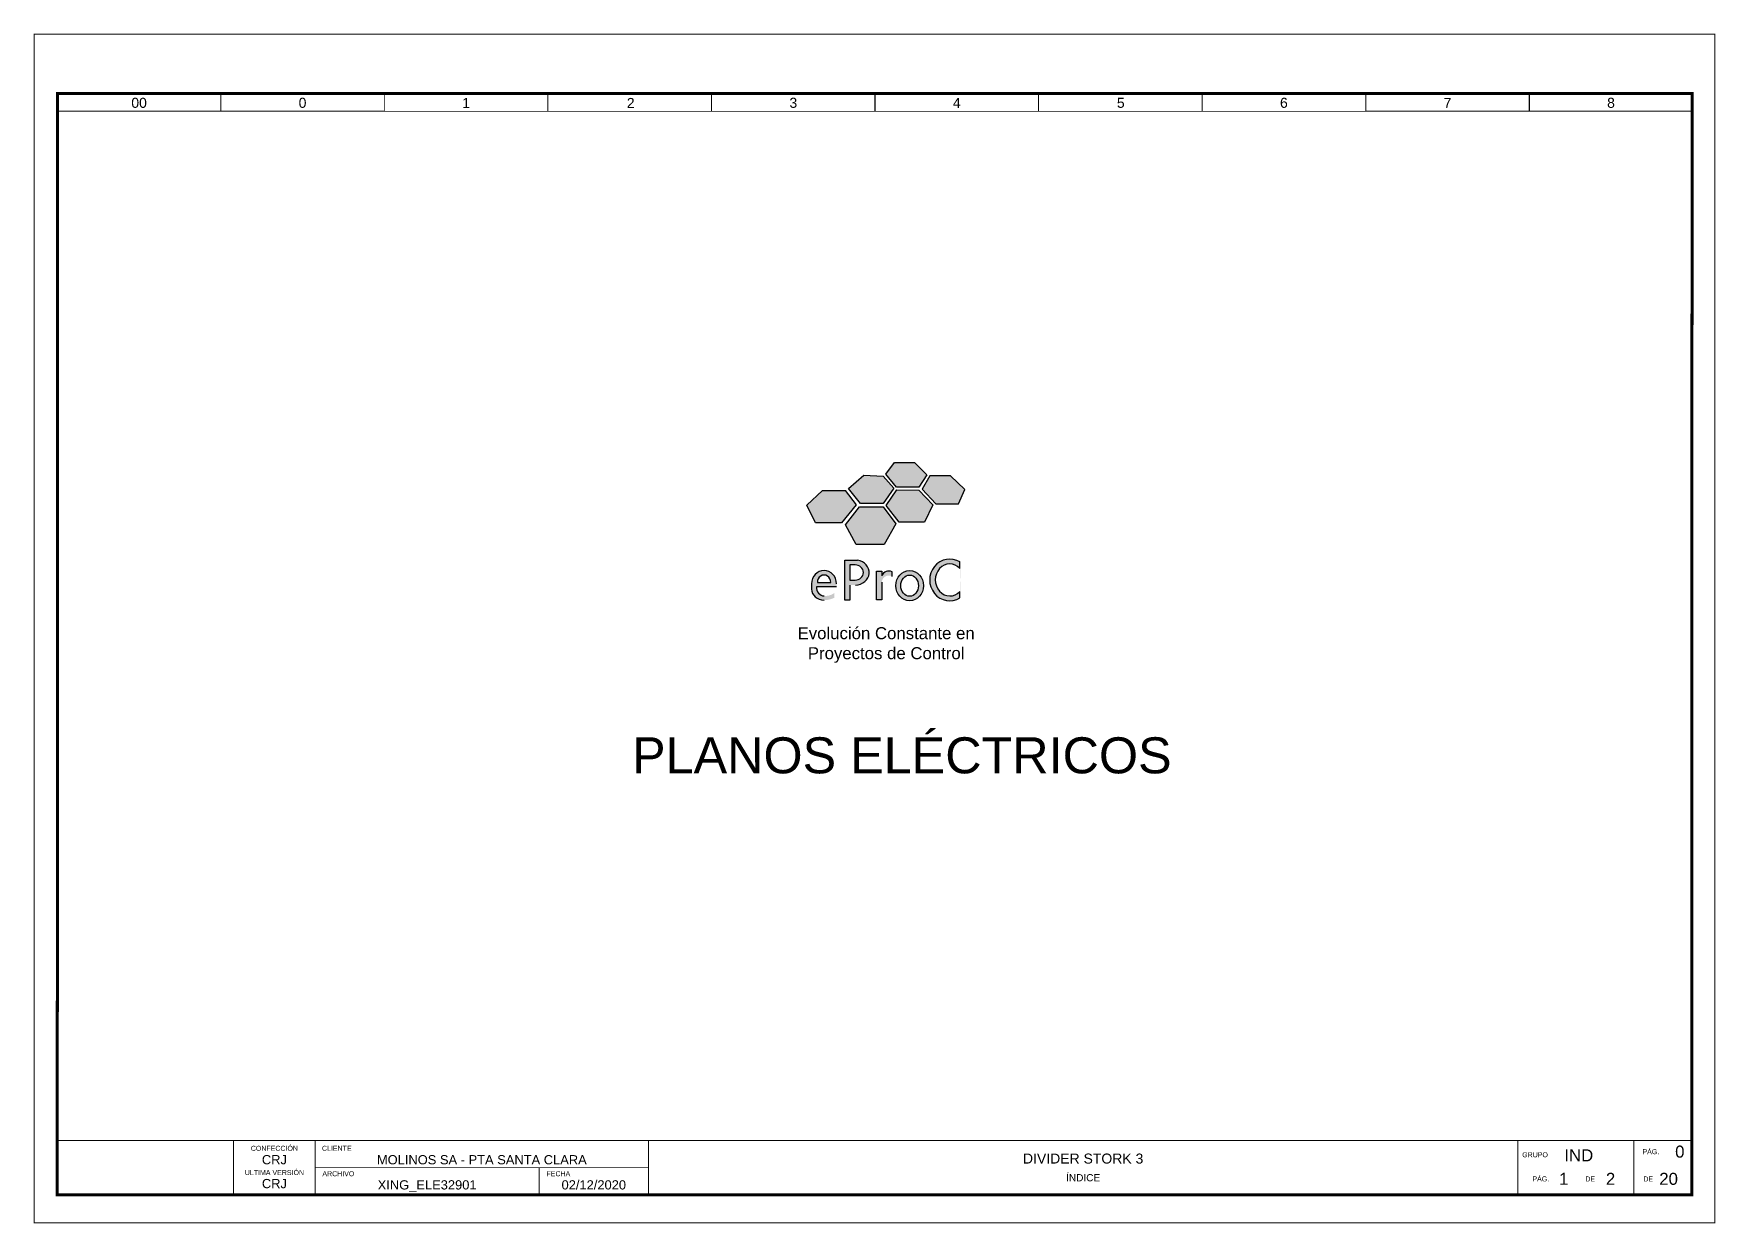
# Model space of a CAD drawing. Header units: millimetres. Extents: x 0 to 420, y 0 to 297.
import ezdxf
from ezdxf.enums import TextEntityAlignment as Align

# ---------------------------------------------------------------- set-up
doc = ezdxf.new("R2010")
doc.units = ezdxf.units.MM
for name, color, linetype, lineweight in [('eProC - L2', 41, 'Continuous', 20), ('Rótulo eProC', 222, 'Continuous', 25), ('Textos eProC', 41, 'Continuous', 25)]:
    doc.layers.add(name, color=color, linetype=linetype, lineweight=lineweight)
doc.styles.get("Standard").update_dxf_attribs({"font": 'arial.ttf'})
picture_1 = doc.add_image_def('image1.jpg', size_in_pixel=(564, 174))

# ---------------------------------------------------------------- blocks, each defined once
blk = doc.blocks.new('eproc_rotulo_005')
at = {"layer": 'eProC - L2', "color": 0, "lineweight": 5, "const_width": 0.233}
for points in [[(0.1164991668301809, 297.1165000377387), (420.1164991668301, 297.1165000377387), (420.1164991668301, 0.1165000377385468), (0.1164991668301809, 0.1165000377387742), (0.1164991668301809, 297.1165000377387)], [(5.89999916682973, 20.71550003773882), (414.3687038420038, 20.70007243657127)], [(49.97951640820956, 7.11650003773866), (49.97951640820956, 20.71550003773882)], [(70.34830716191168, 7.11650003773866), (70.34830716191168, 20.71550003773882)], [(153.6416710986651, 7.039123210224716), (153.6416710986651, 20.63812321022488)], [(70.34830716191168, 13.91600003773874), (153.6416710986651, 13.91600003773874)], [(126.2998936195186, 7.11650003773866), (126.2998936195186, 13.91600003773874)]]:
    blk.add_lwpolyline(points, dxfattribs=at)
at = {"layer": 'eProC - L2', "color": 0}
blk.add_lwpolyline([(420.1164991668301, 0.1165000377386605), (420.1164991668301, 297.1165000377387), (0.1164991668301241, 297.1165000377388), (0.1164991668301809, 0.1165000377386605), (420.1164991668301, 0.1165000377386605)], dxfattribs=at)
at = {"layer": 'eProC - L2', "color": 0, "lineweight": 40, "const_width": 0.75}
blk.add_lwpolyline([(5.915957905366824, 7.12777682793832), (414.3669991668302, 7.105223247539001), (414.4014991668304, 282.2440322708345), (5.95045790536706, 282.2665858512338)], close=True, dxfattribs=at)
at = {"layer": 'eProC - L2', "color": 0, "lineweight": 5, "const_width": 0.233}
for points in [[(46.79555790536713, 277.8324874552806), (5.899999166829843, 277.8324874552806), (5.89999916682973, 282.2665858512338), (46.79555790536701, 282.2665858512338)], [(87.64065790536708, 277.8324874552816), (46.7450991668298, 277.8324874552816), (46.74509916682968, 282.2665858512348), (87.64065790536696, 282.2665858512348)], [(128.5362166439044, 277.8279767396564), (87.64065790536708, 277.8279767396564), (87.64065790536696, 282.2620751356096), (128.5362166439043, 282.2620751356096)], [(169.3813166439043, 277.8279767396574), (128.485757905367, 277.8279767396574), (128.4857579053669, 282.2620751356106), (169.3813166439042, 282.2620751356106)], [(210.2768753824416, 277.8234632378348), (169.3813166439043, 277.8234632378348), (169.3813166439042, 282.257561633788), (210.2768753824415, 282.257561633788)], [(251.1219753824415, 277.8234632378358), (210.2264166439043, 277.8234632378358), (210.2264166439041, 282.2575616337891), (251.1219753824414, 282.2575616337891)], [(292.0175341209788, 277.8189497360132), (251.1219753824415, 277.8189497360132), (251.1219753824414, 282.2530481319665), (292.0175341209787, 282.2530481319665)], [(332.8626341209788, 277.8189497360142), (291.9670753824415, 277.8189497360142), (291.9670753824414, 282.2530481319675), (332.8626341209787, 282.2530481319675)], [(373.758192859516, 277.8324874552889), (332.8626341209788, 277.8324874552889), (332.8626341209787, 282.2665858512422), (373.7581928595159, 282.2665858512422)], [(414.603292859516, 277.8324874552899), (373.7077341209787, 277.8324874552899), (373.7077341209786, 282.2665858512432), (414.6032928595159, 282.2665858512432)]]:
    blk.add_lwpolyline(points, close=True, dxfattribs=at)
at = {"layer": 'eProC - L2', "color": 0, "lineweight": 0, "const_width": 0.233}
for points in [[(370.8652160484729, 7.102167835804716), (370.8652160484729, 20.70116783580487)], [(399.8675412441601, 7.101072436571114), (399.8675412441601, 20.70007243657127)]]:
    blk.add_lwpolyline(points, dxfattribs=at)
at = {"layer": 'eProC - L2', "color": 0, "lineweight": 20, "char_height": 2.5, "attachment_point": 8}
for s, insert in [('{\\fArial|b0|i0|c0|p18;00}', (26.34777853609848, 278.6647381057002)), ('{\\fArial|b0|i0|c0|p18;0}', (67.19287853609843, 278.6647381056982)), ('{\\fArial|b0|i0|c0|p18;1}', (108.0884372746357, 278.6647381056997)), ('{\\fArial|b0|i0|c0|p18;2}', (149.1967501733052, 278.6647381056997)), ('{\\fArial|b0|i0|c0|p18;3}', (189.829096013173, 278.6647381056997)), ('{\\fArial|b0|i0|c0|p18;4}', (230.6741960131729, 278.6647381056997)), ('{\\fArial|b0|i0|c0|p18;5}', (271.6634308737157, 278.6647381056997)), ('{\\fArial|b0|i0|c0|p18;6}', (312.4148547517102, 278.6647381056997)), ('{\\fArial|b0|i0|c0|p18;7}', (353.3104134902474, 278.6647381056997)), ('{\\fArial|b0|i0|c0|p18;8}', (394.1555134902474, 278.6647381056997))]:
    blk.add_mtext(s, dxfattribs=dict(at, insert=insert))
at = {"layer": 'eProC - L2', "color": 0, "char_height": 1.255239842187869}
for s, insert, attachment_point in [('{\\fArial|b0|i0|c0|p18;CONFECCIÓN }', (60.16391178506062, 18.10674615621883), 8), ('{\\fArial|b0|i0|c0|p18;CLIENTE}', (72.05314470782928, 18.10674615621883), 7), ('{\\fArial|b0|i0|c0|p18;GRUPO}', (371.9596349009919, 16.48744610283847), 7), ('{\\fArial|b0|i0|c0|p18;PÁG.}', (402.0120844385768, 17.263127388485), 7), ('{\\fArial|b0|i0|c0|p18;ULTIMA VERSIÓN}', (60.16391178506062, 12.04963585305268), 8), ('{\\fArial|b0|i0|c0|p18;ARCHIVO}', (72.15093261774796, 11.75912032548149), 7), ('{\\fArial|b0|i0|c0|p18;FECHA}', (128.1547572851328, 11.75912032548149), 7), ('{\\fArial|b0|i0|c0|p18;PÁG.}', (374.5091834113931, 10.46472278771852), 7), ('{\\fArial|b0|i0|c0|p18;DE}', (387.7421692932488, 10.46362738848492), 7), ('{\\fArial|b0|i0|c0|p18;DE}', (402.2433318910924, 10.46362738848492), 7)]:
    blk.add_mtext(s, dxfattribs=dict(at, insert=insert, attachment_point=attachment_point))
at = {"layer": 'eProC - L2', "color": 0}
for tag, height, p in [('CONF', 2.305149634601388, (60.16391178506062, 14.76049433195612)), ('CLIENTE1', 2.305149634601388, (111.9949891302884, 14.74242524704823)), ('DESC', 2.5, (262.253443573569, 14.93772047175389)), ('ULT', 2.305149634601388, (60.16391178506062, 8.785135393074142)), ('ARCH', 2.305149634601388, (98.32410039071515, 8.464142922113751)), ('DESC_2', 1.8, (262.2530609344938, 10.50718414232279))]:
    blk.add_attdef(tag, text='', height=height, dxfattribs=at).set_placement(p, align=Align.CENTER)
for tag, p in [('GR_01', (386.1105931390601, 16.99660426579702)), ('PGRAL', (411.3513997912081, 17.92485609360173)), ('PG_01', (382.3490745955208, 11.12645149283525)), ('PT', (394.0459439956215, 11.12535609360165)), ('PAGT', (408.5471065934651, 11.12535609360165))]:
    blk.add_attdef(tag, text='', height=3, dxfattribs=at).set_placement(p, align=Align.MIDDLE_CENTER)
blk.add_attdef('FECHA1', text='', height=2.305149634601388, dxfattribs=at).set_placement((139.9435826592547, 7.797555306189793), align=Align.BOTTOM_CENTER)
at = {"layer": 'eProC - L2', "color": 0, "flags": 9}
blk.add_attdef('WD_TB', (0.1164991668301809, 0.1165000377386605), '', height=2.5, dxfattribs=at)
at = {"layer": 'eProC - L2', "color": 0}
image = blk.add_image(picture_1, insert=(5.89999916682973, 7.11650003773866), size_in_units=(44.07951724137983, 13.599000000000162), dxfattribs=at)
image.dxf.flags = 7

msp = doc.modelspace()

# ---------------------------------------------------------------- hatches: boundary and pattern name
at = {"layer": 'Rótulo eProC', "true_color": 0x00478f}
h = msp.add_hatch(color=154, dxfattribs=at)
h.dxf.hatch_style = 1
h.paths.add_polyline_path([(215.6520662292262, 183.8944036900674), (221.2069636131384, 183.8944036900674), (223.1825160317733, 187.0402903996936), (220.1054580188686, 190.0971374941408), (215.1335821842588, 190.0971374941408), (212.9278616424019, 187.1981951323677)])
at = {"layer": 'Rótulo eProC', "true_color": 0x007aa3}
h = msp.add_hatch(color=144, dxfattribs=at)
h.dxf.hatch_style = 1
h.paths.add_polyline_path([(206.5842561608717, 179.8595552385367), (212.2487259317552, 179.8595552385367), (214.9545199020324, 183.6730071634946), (212.2684351490209, 186.7009980180054), (207.4519664040056, 186.9326289985555), (203.6002930626421, 183.5972442417996)])
at = {"layer": 'Rótulo eProC', "true_color": 0x7abdff}
h = msp.add_hatch(color=151, dxfattribs=at)
h.dxf.hatch_style = 1
h.paths.add_polyline_path([(223.9708581600974, 186.7630634680598), (221.9988296715931, 183.4108206983154), (225.4813462451314, 179.7233521728239), (231.1037265959169, 179.7233521728239), (232.656174240976, 183.3270145954638), (229.0897414987505, 186.721160416634)])
at = {"layer": 'Rótulo eProC', "true_color": 0x008585}
h = msp.add_hatch(color=136, dxfattribs=at)
h.dxf.hatch_style = 1
h.paths.add_polyline_path([(197.1245490552958, 183.1031552395624), (193.2142556969613, 179.4356945136959), (195.3768125217614, 174.9804806191249), (201.8883034652447, 174.9804806191249), (205.5114053719974, 179.4896428439414), (202.8019987810696, 183.1031552395624)])
at = {"layer": 'Rótulo eProC', "true_color": 0x26ab93}
h = msp.add_hatch(color=134, dxfattribs=at)
h.dxf.hatch_style = 1
h.paths.add_polyline_path([(224.7069286581466, 179.4777225886636), (221.1975900770451, 183.1932703260635), (215.7093020558843, 183.245972453912), (213.0180494622875, 179.3401536743703), (216.2635241828923, 175.1502814089716), (222.6489357534558, 175.1502814089716)])
at = {"layer": 'Rótulo eProC', "true_color": 0x000042}
h = msp.add_hatch(color=178, dxfattribs=at)
h.dxf.hatch_style = 1
h.paths.add_polyline_path([(205.5732630366676, 169.6357726243449), (212.5708733535796, 169.6357726243449), (215.4825309540886, 174.7950169337972), (212.3042263556365, 179.0094166670577), (206.4016610944202, 179.0094166670577), (202.8460244463461, 174.4751542859002)])
at = {"layer": 'Rótulo eProC', "true_color": 0x008585}
h = msp.add_hatch(color=136, dxfattribs=at)
h.dxf.hatch_style = 1
edge = h.paths.add_edge_path()
edge.add_ellipse((197.5143358663502, 159.7967331542958), major_axis=(0, 3.322620256489412), ratio=0.9394639537380453, start_angle=270, end_angle=450)
edge.add_line((194.3928539034189, 159.7967331542958), (194.3928539034189, 158.4399682736311))
edge.add_ellipse((197.5143358663502, 158.4399682736301), major_axis=(-3.121481962931661, 0), ratio=0.8765219452336325, start_angle=0, end_angle=90.00000003045925)
edge.add_arc((197.5405039511281, 161.4807343419042), 5.776872778849362, 269.7404606462861, 295.7776069626328)
edge.add_line((200.0527457206338, 156.2787250767677), (200.037876392915, 157.4517802607451))
edge.add_arc((197.8583606703489, 160.4877086015503), 3.737264999356203, 264.71829970022645, 305.6748497988562, ccw=False)
edge.add_ellipse((197.5143358663502, 159.0527515362127), major_axis=(0, -2.286440066074769), ratio=0.8438195784126395, start_angle=270, end_angle=360, ccw=False)
edge.add_line((195.584992973729, 159.0527515362127), (200.6358178292815, 159.0527515362127))
edge.add_line((200.6358178292815, 159.0527515362127), (200.6358178292815, 159.7967331542958))
edge = h.paths.add_edge_path(flags=16)
edge.add_line((199.1940850057074, 160.1068816074684), (195.8345867269911, 160.1068816074684))
edge.add_ellipse((197.5143358663502, 160.1342725177282), major_axis=(0, 1.842329428330509), ratio=0.9118536529786326, start_angle=269.14812120263406, end_angle=450.85187879736594, ccw=False)
edge = h.paths.add_edge_path()
edge.add_ellipse((228.9244001136597, 160.75264836342), major_axis=(0, -4.008995465262395), ratio=0.901855499097547, start_angle=135.331656941236, end_angle=404.668343058764, ccw=False)
edge.add_line((231.466127688642, 163.6037978443645), (231.466127688642, 165.244704587837))
edge.add_ellipse((228.9244001136597, 160.75264836342), major_axis=(0, -5.210052263432551), ratio=0.9630191273782969, start_angle=149.5633998648684, end_angle=390.4366001351317)
edge.add_line((231.466127688642, 156.2605921390031), (231.466127688642, 157.9014988824755))
at = {"layer": 'Rótulo eProC', "true_color": 0x000042}
h = msp.add_hatch(color=178, dxfattribs=at)
h.dxf.hatch_style = 1
edge = h.paths.add_edge_path()
edge.add_ellipse((205.2646122082172, 162.6064947452804), major_axis=(3.526822468953087, 0), ratio=0.8879042817777737, start_angle=271.7431843167558, end_angle=440.0131197538371)
edge.add_line((205.8762431738016, 165.6905257217594), (202.6781124221072, 165.6905257217594))
edge.add_line((202.6781124221072, 165.6905257217594), (202.6781124221072, 155.7193713213645))
edge.add_line((202.6781124221072, 155.7193713213645), (203.9310378114953, 155.7193713213645))
edge.add_line((203.9310378114935, 155.7193713213645), (203.9310378114935, 159.4764631716361))
edge.add_line((203.9310378114935, 159.4764631716361), (205.3718967805946, 159.4764631716361))
edge = h.paths.add_edge_path(flags=16)
edge.add_line((203.9310378114935, 164.5080409690007), (205.2646122082153, 164.5080409690007))
edge.add_ellipse((205.2646122082172, 162.6064947452804), major_axis=(2.073824027991531, 0), ratio=0.9169274721736563, start_angle=270, end_angle=450, ccw=False)
edge.add_line((205.2646122082153, 160.704948521562), (203.9310378114935, 160.704948521562))
edge.add_line((203.9310378114935, 160.704948521562), (203.9310378114935, 164.5080409690007))
h.paths.add_polyline_path([(214.507334939228, 161.6274431814044), (214.507334939228, 162.8073538025991, 0.4270023526847476), (211.9575885048109, 161.7909757709011), (211.9575885048109, 162.953346346031), (210.6263545407458, 162.953346346031), (210.6263545407458, 155.7975769073008), (211.9575885048109, 155.7975769073008), (211.9575885048109, 160.1223607725304, -0.5790308252049627)])
edge = h.paths.add_edge_path()
edge.add_ellipse((218.9012478646093, 159.3176657977627), major_axis=(0, 3.761846777858499), ratio=0.9167500623092966, start_angle=0, end_angle=360)
edge = h.paths.add_edge_path(flags=16)
edge.add_ellipse((218.9012478646093, 159.3176657977627), major_axis=(0, 2.654472942304335), ratio=0.8331707360348015, start_angle=0, end_angle=360)

# ---------------------------------------------------------------- linework, layer by layer
at = {"layer": 'Rótulo eProC', "color": 154, "true_color": 0x00478f}
msp.add_lwpolyline([(212.9278616424019, 187.1981951323677), (215.1335821842588, 190.0971374941408), (220.1054580188686, 190.0971374941408), (223.1825160317733, 187.0402903996936), (221.2069636131384, 183.8944036900674), (215.6520662292262, 183.8944036900674), (212.9278616424019, 187.1981951323677)], dxfattribs=at)
at = {"layer": 'Rótulo eProC', "color": 144, "true_color": 0x007aa3}
msp.add_lwpolyline([(212.2684351490209, 186.7009980180054), (214.9545199020324, 183.6730071634946), (212.2487259317552, 179.8595552385367), (206.5842561608717, 179.8595552385367), (203.6002930626421, 183.5972442417996), (207.4519664040056, 186.9326289985555), (212.2684351490209, 186.7009980180054)], dxfattribs=at)
at = {"layer": 'Rótulo eProC', "color": 151, "true_color": 0x7abdff}
msp.add_lwpolyline([(223.9708581600974, 186.7630634680598), (221.9988296715931, 183.4108206983154), (225.4813462451314, 179.7233521728239), (231.1037265959169, 179.7233521728239), (232.656174240976, 183.3270145954638), (229.0897414987505, 186.721160416634), (223.9708581600974, 186.7630634680598)], dxfattribs=at)
at = {"layer": 'Rótulo eProC', "color": 136, "true_color": 0x008585}
for points in [[(202.8252025643744, 183.0722085522401), (205.5114053719974, 179.4896428439414), (201.8883034652447, 174.9804806191249), (195.3768125217614, 174.9804806191249), (193.2142556969613, 179.4356945136959), (197.1245490552958, 183.1031552395624), (202.8664758965572, 183.1031552395624)], [(231.466127688642, 163.6037978443645), (231.466127688642, 165.3749649591545)], [(194.3928539034189, 159.7967331542958), (194.3928539034189, 158.4399682736301)], [(195.8345867269929, 160.1068816074684), (199.1940850057074, 160.1068816074684)], [(200.6358178292815, 159.0527515362127), (195.584992973729, 159.0527515362127)], [(231.466127688642, 156.2605921390031), (231.466127688642, 157.9014988824755)]]:
    msp.add_lwpolyline(points, dxfattribs=at)
at = {"layer": 'Rótulo eProC', "color": 134, "true_color": 0x26ab93}
msp.add_lwpolyline([(215.7093020558843, 183.245972453912), (221.1975900770451, 183.1932703260635), (224.7069286581466, 179.4777225886636), (222.6489357534558, 175.1502814089716), (216.2635241828923, 175.1502814089716), (213.0180494622875, 179.3401536743703), (215.7093020558843, 183.245972453912)], dxfattribs=at)
at = {"layer": 'Rótulo eProC', "color": 178, "true_color": 0x000042}
for points in [[(206.4016610944202, 179.0094166670577), (212.3042263556365, 179.0094166670577), (215.4825309540886, 174.7950169337972), (212.5708733535796, 169.6357726243449), (205.5732630366676, 169.6357726243449), (202.8460244463461, 174.4751542859002), (206.4016610944202, 179.0094166670577)], [(202.6781124221072, 159.4732179369174), (202.6781124221072, 165.6905257217594), (205.8762431738016, 165.6905257217594)], [(203.9310378114935, 159.4732179369174), (203.9310378114935, 155.7193713213645), (202.6781124221072, 155.7193713213645), (202.6781124221072, 165.6905257217594), (203.9310378114935, 165.6905257217594)], [(203.9310378114935, 164.5080409690007), (203.9310378114935, 160.704948521562)], [(205.2646122082172, 164.5080409690007), (203.9310378114935, 164.5080409690007), (203.9310378114935, 160.704948521562), (205.2646122082172, 160.704948521562)], [(211.9575885048109, 160.163897719657), (211.9575885048109, 155.7975769073008), (210.6263545407458, 155.7975769073008), (210.6263545407458, 162.953346346031), (211.9575885048109, 162.953346346031), (211.9575885048109, 161.7909757709011)], [(214.507334939228, 161.6274431814062), (214.507334939228, 162.8073538025991)]]:
    msp.add_lwpolyline(points, dxfattribs=at)
msp.add_arc((213.7190285958479, 161.0785341621639), 1.90006427264242, 65.48798580097174, 157.9783705209381, dxfattribs=at)
for major_axis, ratio, start_param, end_param in [((2.073824027991531, 0), 0.9169274721736563, 4.71238898038469, 7.853981633974483), ((3.526822468953087, 0), 0.8879042817777737, 4.742813286181207, 7.679677691676559)]:
    msp.add_ellipse((205.2646122082172, 162.6064947452804), major_axis=major_axis, ratio=ratio, start_param=start_param, end_param=end_param, dxfattribs=at)
at = {"layer": 'Rótulo eProC', "color": 136, "true_color": 0x008585}
for centre, major_axis, ratio, start_param, end_param in [((228.9244001136597, 160.75264836342), (0, -5.210052263432551), 0.9630191273782969, 2.610373768118795, 6.814404192650585), ((228.9244001136597, 160.75264836342), (0, -4.008995465262395), 0.901855499097547, 2.361982995804007, 7.062794964965373), ((197.5143358663502, 159.7967331542958), (0, 3.322620256489412), 0.9394639537380453, 4.71238898038469, 7.853981633974483), ((197.5143358663502, 160.1342725177282), (0, 1.842329428330509), 0.9118536529786326, 4.697520890542724, 7.868849723816449), ((197.5143358663502, 158.4399682736301), (-3.121481962931661, 0), 0.8765219452336325, 0, 1.570796327326511), ((197.5143358663502, 159.0527515362127), (0, -2.286440066074769), 0.8438195784126395, 4.71238898038469, 6.283185307179586)]:
    msp.add_ellipse(centre, major_axis=major_axis, ratio=ratio, start_param=start_param, end_param=end_param, dxfattribs=at)
at = {"layer": 'Rótulo eProC', "color": 178, "true_color": 0x000042}
for major_axis, ratio in [((0, 3.761846777858499), 0.9167500623092966), ((0, 2.654472942304335), 0.8331707360348015)]:
    msp.add_ellipse((218.9012478646093, 159.3176657977627), major_axis=major_axis, ratio=ratio, dxfattribs=at)

# ---------------------------------------------------------------- block references
ref = msp.add_blockref('eproc_rotulo_005', (0, 0))
ref.add_attrib('PAGT', '20', dxfattribs={"layer": 'eProC - L2', "height": 3}).set_placement((408.5471065934651, 11.12535609360165), align=Align.MIDDLE_CENTER)
ref.add_attrib('PGRAL', '0', dxfattribs={"layer": 'eProC - L2', "height": 3}).set_placement((411.3513997912081, 17.92485609360173), align=Align.MIDDLE_CENTER)
ref.add_attrib('PT', '2', dxfattribs={"layer": 'eProC - L2', "height": 3}).set_placement((394.0459439956215, 11.12535609360165), align=Align.MIDDLE_CENTER)
ref.add_attrib('GR_01', 'IND', dxfattribs={"layer": 'eProC - L2', "height": 3}).set_placement((386.1105931390601, 16.99660426579702), align=Align.MIDDLE_CENTER)
ref.add_attrib('PG_01', '1', dxfattribs={"layer": 'eProC - L2', "height": 3}).set_placement((382.3490745955208, 11.12645149283525), align=Align.MIDDLE_CENTER)
ref.add_attrib('FECHA', '02/12/2020', dxfattribs={"layer": 'eProC - L2', "height": 2.305149634601388}).set_placement((139.9707823590919, 8.463398957901518), align=Align.CENTER)
ref.add_attrib('CLIENTE', 'MOLINOS SA - PTA SANTA CLARA', dxfattribs={"layer": 'eProC - L2', "height": 2.305149634601388}).set_placement((111.9949891302884, 14.74242524704823), align=Align.CENTER)
ref.add_attrib('CONF', 'CRJ', dxfattribs={"layer": 'eProC - L2', "height": 2.305149634601388}).set_placement((60.16391178506062, 14.76049433195612), align=Align.CENTER)
ref.add_attrib('ULT', 'CRJ', dxfattribs={"layer": 'eProC - L2', "height": 2.305149634601388}).set_placement((60.16391178506062, 8.785135393074142), align=Align.CENTER)
ref.add_attrib('DESC', 'DIVIDER STORK 3', dxfattribs={"layer": 'eProC - L2', "height": 2.5}).set_placement((262.253443573569, 14.93772047175389), align=Align.CENTER)
ref.add_attrib('DESC_2', 'ÍNDICE', dxfattribs={"layer": 'eProC - L2', "height": 1.8}).set_placement((262.2530609344938, 10.50718414232279), align=Align.CENTER)
ref.add_attrib('ARCH', 'XING_ELE32901', dxfattribs={"layer": 'eProC - L2', "height": 2.305149634601388}).set_placement((98.32410039071515, 8.464142922113751), align=Align.CENTER)

# ---------------------------------------------------------------- texts
at = {"layer": 'Textos eProC', "attachment_point": 1}
for s, insert, char_height, width in [('\\pxqc;Evolución Constante en \\PProyectos de Control', (182.249900458459, 148.9465910307252), 3, 61.55371931685772), ('PLANOS ELÉCTRICOS', (149.5327783871674, 121.4290715038468), 9, 154.8469169581369)]:
    msp.add_mtext(s, dxfattribs=dict(at, insert=insert, char_height=char_height, width=width))

doc.saveas('drawing.dxf')
